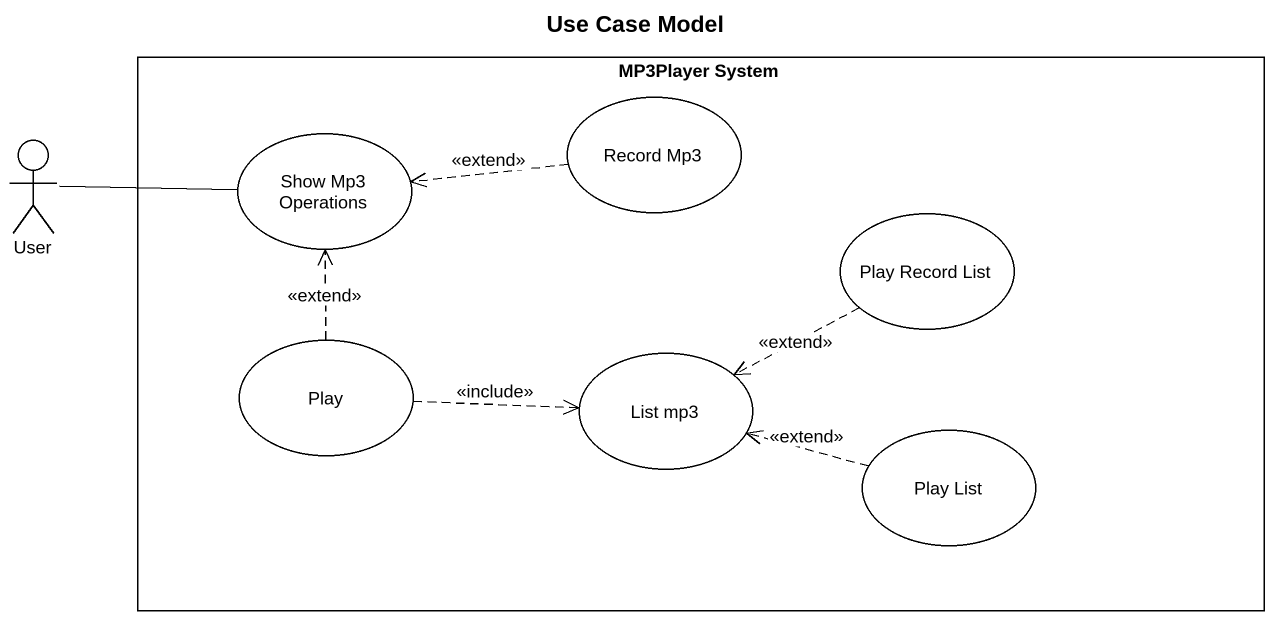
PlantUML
@startuml
title Use Case Model
rectangle "MP3Player System" as MP3Player_System {
  usecase "Show Mp3 Operations" as Show_Mp3_Operations
  usecase "Record Mp3" as Record_Mp3
  usecase "Play Record List" as Play_Record_List
  usecase Play
  usecase "List mp3" as List_mp3
  usecase "Play List" as Play_List
}
actor User
Record_Mp3 .left.> Show_Mp3_Operations : <<extend>>
User -right- Show_Mp3_Operations
Play_Record_List .left.> List_mp3 : <<extend>>
Play .up.> Show_Mp3_Operations : <<extend>>
Play .right.> List_mp3 : <<include>>
Play_List .left.> List_mp3 : <<extend>>
@enduml
